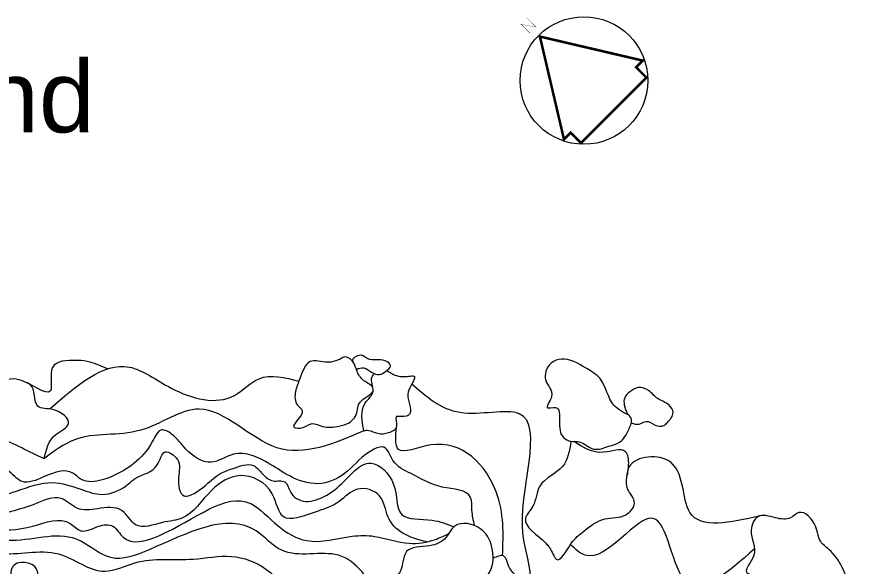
# Model space of a CAD drawing. Header units: inches. Extents: x 0 to 4169, y -2 to 2776.
# Drawn here: x 2698 to 4076, y 1501 to 2404 of the extents above; entities that cross this region are included whole.
import ezdxf

# ---------------------------------------------------------------- set-up
doc = ezdxf.new("R2010")
doc.units = ezdxf.units.IN
doc.header["$MEASUREMENT"] = 0
doc.layers.add('ceco.net 442 Smith House site plan', color=9, linetype='Continuous', lineweight=15)
doc.layers.add('ceco.net Smith House text', color=7, linetype='Continuous', lineweight=15)
doc.styles.add('ceco.net', font='arial.ttf', dxfattribs={"height": 300})

msp = doc.modelspace()

# ---------------------------------------------------------------- linework, layer by layer
at = {"layer": 'ceco.net 442 Smith House site plan', "color": 7, "lineweight": 0, "const_width": 0.419}
msp.add_lwpolyline([(3541.5, 2377.2), (3526.7, 2392), (3551.4, 2387), (3536.6, 2401.9)], dxfattribs=at)
at = {"layer": 'ceco.net 442 Smith House site plan', "color": 7, "const_width": 4.19}
msp.add_lwpolyline([(3726.6, 2332.1), (3557.8, 2371.6), (3597.3, 2202.7), (3608.2, 2213.6), (3625.2, 2196.5), (3732.8, 2304.1), (3715.8, 2321.2)], close=True, dxfattribs=at)
at = {"layer": 'ceco.net 442 Smith House site plan', "color": 7}
msp.add_circle((3630.1, 2299.3), 104.9, dxfattribs=at)
at = {"layer": 'ceco.net 442 Smith House site plan'}
for points in [[(3256.3, 1824.4), (3268.4, 1827), (3280.9, 1819.7), (3294.4, 1815.8), (3304.5, 1821.2), (3312.3, 1830.5), (3303.7, 1838.3), (3289, 1839.8), (3275, 1841.8), (3263, 1847.6), (3249.9, 1837.6), (3252.9, 1833)], [(2752.5, 1759.2), (2883, 1828.1), (2952.2, 1793.5), (3056, 1781.6), (3096.6, 1809), (3161.9, 1805.1)], [(3704.2, 1748.8), (3679.4, 1765.3), (3656.6, 1809.1), (3632.8, 1827), (3593, 1841.1), (3576.5, 1834.8), (3567.3, 1806.2), (3577, 1779.9), (3570.2, 1761), (3583.3, 1761.9), (3590.1, 1740.1), (3596.9, 1711.9), (3608.6, 1706.1), (3622.1, 1705.1), (3645.9, 1693.4), (3671.2, 1697.8), (3688.7, 1704.6), (3704.2, 1726.5), (3707.6, 1744), (3701.8, 1751.3)], [(3306.5, 1822.7), (3319.3, 1815), (3331.3, 1812.6), (3342.6, 1813), (3350.7, 1813.4), (3346.4, 1798.3), (3340.6, 1783.5), (3343.7, 1767.2), (3344.1, 1751.3), (3330.2, 1746.7), (3322.4, 1746.7), (3322.4, 1731.2), (3309.2, 1719.9), (3291.4, 1718.7), (3276.6, 1723.4), (3268.5, 1723.4)], [(3268.5, 1723.4), (3270.8, 1768.8), (3283.7, 1788.6), (3282.1, 1811.9), (3285.7, 1817.1)], [(2743.4, 1677.3), (2762.7, 1717.4), (2783.5, 1735.1), (2759, 1758), (2732.9, 1763.6), (2720.1, 1799.7), (2714, 1802.7)], [(3867.8, 690.1), (3820.5, 825.1), (3853.1, 880.4), (3770.7, 957.5), (3745.8, 997.7), (3674, 1111.5), (3576.9, 1149.4), (3600.8, 1269.1), (3510.2, 1390.5), (3540.8, 1473.6), (3530.1, 1550.8), (3523.6, 1751.5), (3426.7, 1753.2), (3347.3, 1799.9)], [(3707.9, 1736.2), (3721, 1734.4), (3732.1, 1738.8), (3747.4, 1732.6), (3761.5, 1732.3), (3767.4, 1737.1), (3776.5, 1753.3), (3770, 1765.6), (3751.6, 1776.2), (3736.1, 1789.5), (3719.5, 1794.6), (3705.5, 1787.2), (3697.1, 1777.7), (3696.4, 1765.8), (3701.8, 1751.3)], [(2743.4, 1677.3), (2668, 1712.6), (2643.9, 1727), (2633.7, 1760.9)], [(3268.5, 1723.4), (3125.7, 1695.6), (2998, 1758.9), (2901.4, 1724.2), (2793.4, 1708.7), (2743.4, 1677.3)], [(3450.4, 1567.5), (3446.2, 1593.1), (3444, 1613.5), (3397.4, 1630.9), (3346.1, 1652.9), (3316.4, 1674.6), (3301.5, 1696.2), (3282.6, 1691.6), (3241.5, 1656.8), (3199.5, 1636.8), (3151.6, 1646.6), (3114, 1668.7), (3054.6, 1684.8), (3017.7, 1671.7), (2976.1, 1693.3), (2952.6, 1718), (2936.4, 1724.8), (2921.6, 1706.1), (2890.6, 1669.6), (2838.9, 1642.8), (2804.5, 1643.2), (2790.5, 1653.8), (2742.4, 1647.5), (2707.2, 1639.8), (2682.6, 1658.9), (2655.3, 1665.7), (2621.4, 1646.2), (2577.9, 1627.1), (2538.9, 1651.7), (2518.1, 1668.3), (2471.5, 1637.3), (2454.5, 1641)], [(3496.5, 1518), (3486.1, 1622.8), (3378.4, 1700), (3325, 1693.3), (3322.1, 1729.7)], [(3608.8, 1706), (3594.9, 1664.6), (3557.5, 1632.4), (3546.2, 1599.3), (3534, 1579.3), (3567, 1539.2), (3579.2, 1521), (3584.4, 1512.3), (3608.8, 1537.5), (3629.7, 1558.4), (3664.5, 1578.4), (3699.2, 1585.4), (3713.2, 1604.5), (3701.9, 1628), (3703.6, 1667.2), (3698.4, 1689), (3662.4, 1688), (3614.1, 1705.6)], [(3919.5, 1583.5), (3804.1, 1589), (3768.5, 1674.4), (3702.9, 1660.7), (3701.2, 1650.6)], [(2483.5, 1567.3), (2561.5, 1583.7), (2630.9, 1572.3), (2652.8, 1564.4), (2724.7, 1566.6), (2786.2, 1570.8), (2803.6, 1559), (2832.7, 1566.4), (2856.3, 1566.4), (2873, 1548.4), (2931.9, 1550.9), (3082.7, 1603.6), (3127.8, 1566.9), (3174.4, 1542.7), (3249.6, 1549.9), (3286.1, 1549.8), (3343.1, 1538.3), (3384.8, 1544.3), (3408.2, 1554.3)], [(3295.8, 1447.8), (3226.9, 1518.7), (3133.6, 1526.8), (3091.4, 1558.9), (2916.1, 1527.8), (2852.8, 1514.8), (2796.6, 1544.9), (2683.2, 1542.9), (2553.5, 1568.2), (2502.7, 1551.3)], [(3910.3, 1529.2), (3797.8, 1474.6), (3743.8, 1579.4), (3632.4, 1518.6), (3608, 1536.4)], [(3928, 1462.5), (3925.7, 1479.4), (3897.2, 1491), (3908.8, 1517.1), (3904.9, 1560.3), (3915.7, 1581.9), (3944.9, 1580.3), (3969.6, 1580.3), (3983.4, 1588.8), (4010.4, 1566.5), (4018.8, 1541.8), (4032.7, 1527.9), (4067.3, 1463.2), (4066.6, 1405.4), (4045.8, 1383.1), (4031.2, 1368.5), (3987.3, 1390), (3951.9, 1390), (3950.3, 1417), (3927.2, 1458.6), (3901.1, 1464), (3881.8, 1454), (3872.6, 1435.5), (3859.5, 1439.3), (3846.4, 1428.6), (3827.2, 1425.5), (3815.6, 1414.7), (3817.9, 1393.1), (3802.5, 1364.6), (3807.1, 1359.2), (3838.7, 1378.5), (3866.4, 1369.2), (3879.5, 1366.9), (3878, 1345.4), (3874.1, 1328.4), (3898, 1316.9), (3913.4, 1315.3), (3927.2, 1326.1), (3941.9, 1332.3), (3937.2, 1357.7), (3950.3, 1389.3), (3952.6, 1413.9), (3941.9, 1452.6), (3928, 1462.5)], [(3306.8, 1402.2), (3293.3, 1432.6), (3309.9, 1470.4), (3328.8, 1493.2), (3338.8, 1524.8), (3376.5, 1534.2), (3403.9, 1548.2), (3417.7, 1566.5), (3461, 1561.5), (3477.7, 1536.5), (3477.7, 1496.6), (3457.1, 1457.7), (3441, 1399.9), (3416.6, 1392.7), (3403.9, 1363.9), (3373.3, 1366.1), (3347.8, 1357.7), (3325.6, 1357.7), (3311.8, 1382.2), (3306.8, 1402.2)], [(2525.1, 1529.6), (2579.9, 1544.3), (2668.4, 1522.2), (2766.7, 1520.9), (2843.2, 1492.4), (2892.3, 1506.1), (2988.4, 1512.4), (3051, 1516.8), (3107.8, 1495.9), (3134.2, 1470.6), (3176.8, 1422.2), (3222.2, 1386.1), (3278.6, 1348.3), (3307, 1336.3), (3309.2, 1317.2), (3311.6, 1283.4)], [(3453.3, 1425.1), (3474, 1426.6), (3492.3, 1439.9), (3513.9, 1459.3), (3520.6, 1479.9), (3508.4, 1497.1), (3497.8, 1517.6), (3480.9, 1513.7)]]:
    msp.add_spline(points, degree=3, dxfattribs=at)
for points, knots in [([(2847.6, 1825.2), (2816.3, 1839.2), (2793.6, 1839.2), (2745.7, 1838.9), (2766.4, 1762.4), (2702.6, 1820), (2673.1, 1804.6), (2663.6, 1796.9)], [63.636639, 63.636639, 63.636639, 63.636639, 270.804241, 559.857434, 838.28155, 1264.496234, 1518.504086, 1518.504086, 1518.504086, 1518.504086]), ([(3230.3, 1841.4), (3223.5, 1838.7), (3207.6, 1832.5), (3175.4, 1845.3), (3164.8, 1810.9), (3154.9, 1789.1), (3154.6, 1767.1), (3176.7, 1753.2), (3140.3, 1726.9), (3170.9, 1727.3), (3183.3, 1738.8), (3203.8, 1726.8), (3224.4, 1730.4), (3247, 1735.3), (3258.9, 1751.2), (3258.2, 1767.3), (3268.8, 1776.6), (3277.5, 1781.5), (3282.9, 1787.3), (3283.7, 1788.6)], [0, 0, 0, 0, 157.413267, 362.820653, 593.155903, 757.271493, 920.171113, 1002.947124, 1220.129677, 1325.55898, 1445.056276, 1568.879726, 1763.103412, 1888.53406, 2055.621301, 2134.56174, 2217.055578, 2331.908834, 2366.630554, 2366.630554, 2366.630554, 2366.630554]), ([(3283.3, 1795.3), (3280.3, 1798.9), (3264.9, 1806.1), (3256.8, 1820.3), (3252.9, 1837.4), (3238, 1847.8), (3231, 1842.1), (3228.8, 1840.2)], [2429.527555, 2429.527555, 2429.527555, 2429.527555, 2540.516703, 2683.734385, 2795.603742, 2918.473531, 2976.991575, 2976.991575, 2976.991575, 2976.991575]), ([(2459, 1614.3), (2467.5, 1615.4), (2488.4, 1619.5), (2510.3, 1669.1), (2529.7, 1618.2), (2568.7, 1605.1), (2609, 1613), (2655.8, 1611), (2701.7, 1624.6), (2752.8, 1644.7), (2799.9, 1628.8), (2840.5, 1613.9), (2873.5, 1627.2), (2897.9, 1651.7), (2930.5, 1655), (2937.8, 1697.8), (2970.1, 1674.2), (2961.7, 1648.4), (2966.3, 1609.5), (3004.9, 1626.1), (3022.3, 1650.6), (3055.9, 1662), (3085.2, 1673.6), (3102, 1651.7), (3117.5, 1637.6), (3141.1, 1644.3), (3145.8, 1623.4), (3169.9, 1597.4), (3230.5, 1623.4), (3272.5, 1689.7), (3327.1, 1638.2), (3317.9, 1574.2), (3378.8, 1580.4), (3405.4, 1570.1), (3416.7, 1565.7)], [22.696595, 22.696595, 22.696595, 22.696595, 206.439163, 479.663609, 751.773568, 950.124642, 1357.745854, 1602.668911, 1949.674679, 2381.779834, 2728.155259, 2985.446873, 3287.761782, 3420.652437, 3723.401912, 3902.680848, 4071.771478, 4284.355317, 4508.063749, 4650.112107, 5008.199932, 5168.138505, 5419.084646, 5566.502205, 5712.747425, 5848.843914, 5974.711946, 6089.756761, 6583.423009, 7075.158551, 7439.579114, 7803.198264, 8168.925305, 8437.592769, 8437.592769, 8437.592769, 8437.592769]), ([(3371.8, 1540.7), (3342.3, 1547.4), (3306.5, 1563.3), (3301.1, 1621.5), (3255.3, 1634.8), (3226.4, 1601.2), (3187.3, 1590), (3129.8, 1567.6), (3122.5, 1631.5), (3066, 1660.6), (3011.8, 1625.4), (2982.9, 1577.7), (2935, 1574), (2892.8, 1557), (2872.7, 1601.4), (2832.8, 1595.3), (2797, 1590.4), (2769.2, 1621.7), (2728.3, 1601.5), (2689.7, 1590.7), (2646.7, 1577.9), (2604.7, 1606.5), (2559.7, 1599.9), (2523.4, 1605.2), (2497.9, 1615), (2477.1, 1610.9), (2466.8, 1603.1), (2464.9, 1601.7)], [268.851243, 268.851243, 268.851243, 268.851243, 844.333498, 1105.098258, 1377.691816, 1636.159041, 1966.780581, 2320.740871, 2620.779779, 3055.550407, 3433.988283, 3901.717736, 4141.763921, 4460.627711, 4691.77225, 4981.010556, 5217.374671, 5440.357843, 5748.053717, 6047.067081, 6355.237547, 6636.900407, 7060.3448, 7285.863847, 7420.010298, 7643.224539, 7695.713859, 7695.713859, 7695.713859, 7695.713859]), ([(2722.9, 1467.6), (2725.4, 1468.6), (2736, 1475.1), (2733.7, 1499), (2714.1, 1507.8), (2697.3, 1507.7), (2684.9, 1490.3), (2689.8, 1477.1), (2693.9, 1466)], [208.004317, 208.004317, 208.004317, 208.004317, 265.116791, 465.094928, 549.701536, 719.602305, 762.199215, 988.566755, 988.566755, 988.566755, 988.566755])]:
    msp.add_open_spline(points, degree=3, knots=knots, dxfattribs=at)

# ---------------------------------------------------------------- texts
at = {"layer": 'ceco.net Smith House text', "ltscale": 30, "insert": (1450.5, 2332.1), "char_height": 118.11, "width": 1417.053, "attachment_point": 1, "style": 'ceco.net'}
msp.add_mtext('Long Island Sound', dxfattribs=at)

doc.saveas('drawing.dxf')
